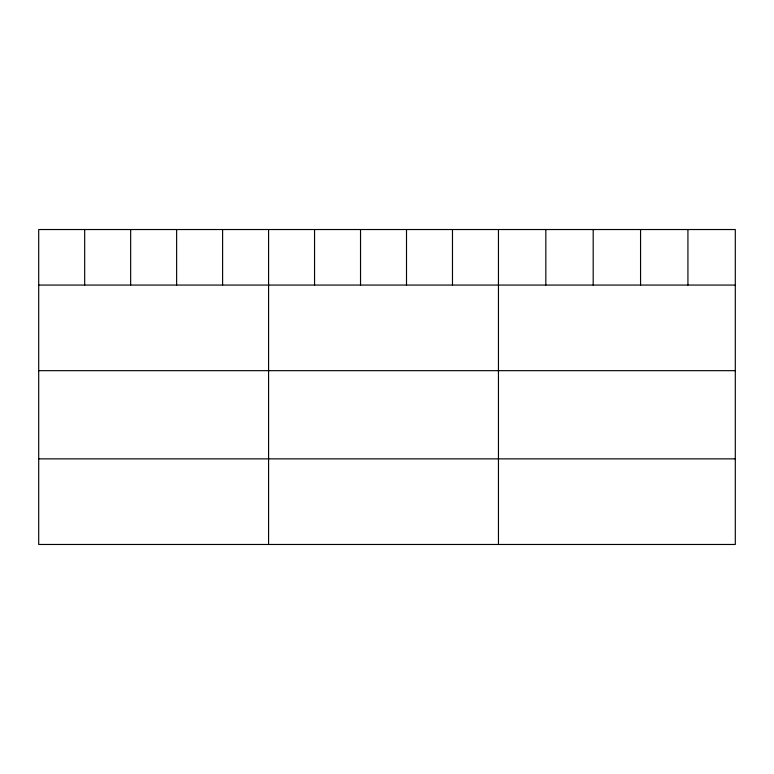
<?xml version="1.0" encoding="UTF-8"?>
<svg xmlns="http://www.w3.org/2000/svg" width="774" height="774" viewBox="0 0 774 774"><rect width="100%" height="100%" fill="white"/><g stroke="black" fill="none" stroke-linecap="round" stroke-linejoin="round"><path stroke-width="1.16" d="M735.3 285.064L735.3 544.47L38.7 544.47L38.7 229.53L735.3 229.53L735.3 285.064L38.7 285.064M38.7 370.669L735.3 370.669M38.7 458.866L735.3 458.866M687.931 229.53L687.931 285.064M640.562 229.53L640.562 285.064M593.194 229.53L593.194 285.064M545.825 229.53L545.825 285.064M498.456 229.53L498.456 544.47M452.48 229.53L452.48 285.064M406.505 229.53L406.505 285.064M360.529 229.53L360.529 285.064M314.554 229.53L314.554 285.064M268.578 229.53L268.578 544.47M222.602 229.53L222.602 285.064M176.627 229.53L176.627 285.064M130.651 229.53L130.651 285.064M84.676 229.53L84.676 285.064"/></g></svg>
